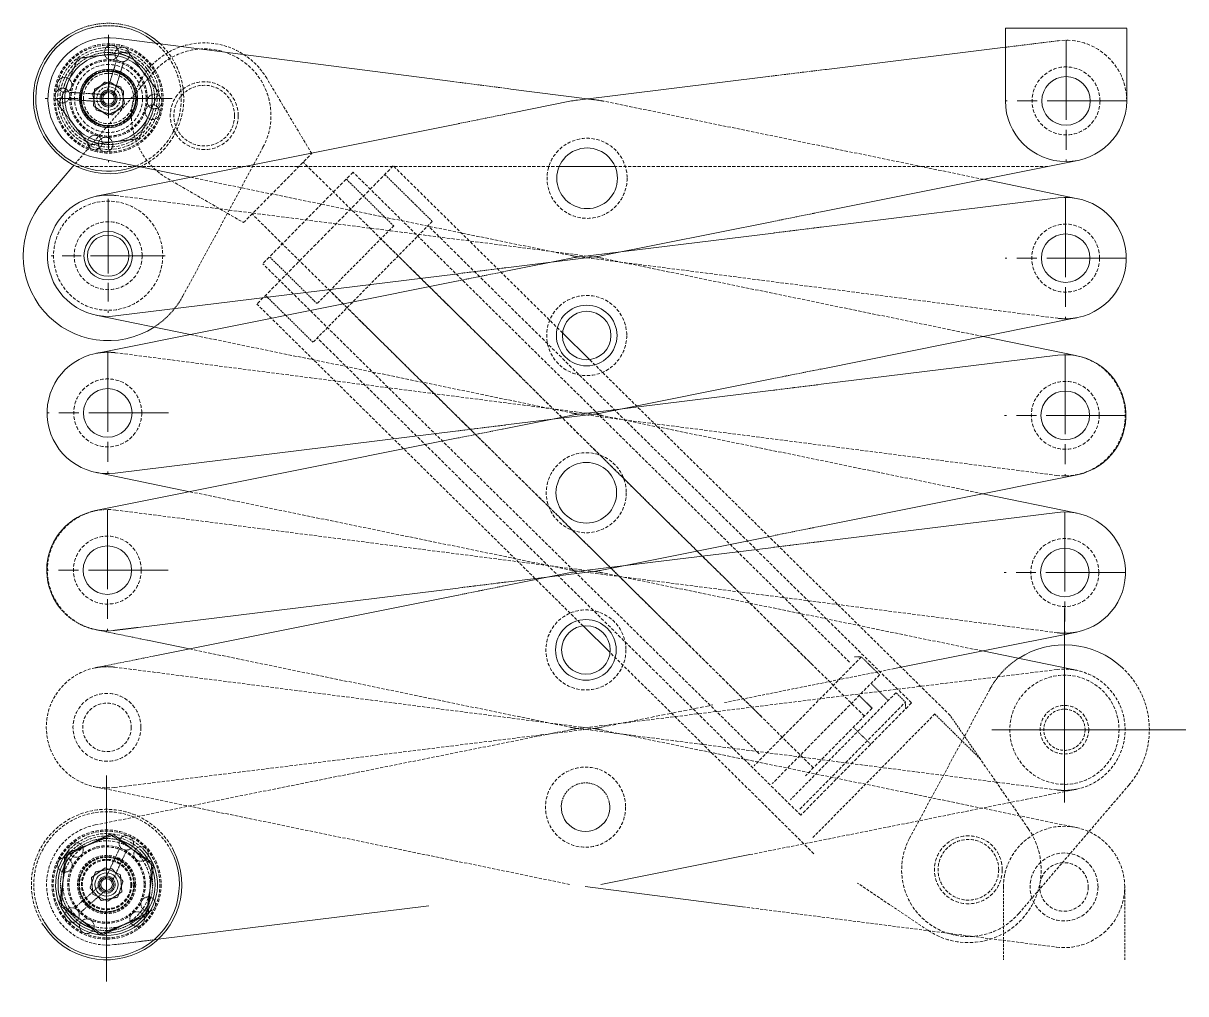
# Model space of a CAD drawing. Extents: x -2917 to 6643, y 8514 to 10799.
# Drawn here: x 4174.8 to 4654, y 9879 to 10278.9 of the extents above; entities that cross this region are included whole.
import ezdxf

# ---------------------------------------------------------------- set-up
doc = ezdxf.new("R2010")
doc.units = 0
doc.header["$LTSCALE"] = 15
doc.header["$MEASUREMENT"] = 0
doc.linetypes.add('CHAIN', pattern=[0.3543, 0.2362, -0.0295, 0.0591, -0.0295])
doc.linetypes.add('HIDDEN', pattern=[0.375, 0.25, -0.125])
doc.layers.add('가는실선중심선_A3', color=1, linetype='Continuous', lineweight=5, true_color=0xff0000)
doc.layers.add('가는파선_A3', color=7, linetype='HIDDEN', lineweight=13, true_color=0x008000)
doc.layers.add('굵은실선_A3', color=7, linetype='Continuous', lineweight=18)

msp = doc.modelspace()

# ---------------------------------------------------------------- linework, layer by layer
at = {"layer": '가는실선중심선_A3', "linetype": 'CHAIN', "ltscale": 9.700047}
for p, q in [((4209.955, 10274.101), (4209.955, 10221.725)), ((4236.143, 10247.913), (4183.767, 10247.913))]:
    msp.add_line(p, q, dxfattribs=at)
at = {"layer": '가는실선중심선_A3', "linetype": 'CHAIN', "ltscale": 9.259962}
for p, q in [((4604.673, 10271.913), (4604.673, 10221.913)), ((4629.673, 10246.913), (4579.673, 10246.913)), ((4604.509, 10207.128), (4604.509, 10157.128)), ((4629.509, 10182.128), (4579.509, 10182.128)), ((4209.627, 10143.344), (4209.627, 10093.344)), ((4604.345, 10142.344), (4604.345, 10092.344)), ((4234.627, 10118.344), (4184.627, 10118.344)), ((4629.345, 10117.344), (4579.345, 10117.344)), ((4209.463, 10078.559), (4209.463, 10028.559)), ((4604.18, 10077.559), (4604.18, 10027.559)), ((4234.463, 10053.559), (4184.463, 10053.559)), ((4629.18, 10052.559), (4579.18, 10052.559))]:
    msp.add_line(p, q, dxfattribs=at)
at = {"layer": '가는실선중심선_A3', "linetype": 'CHAIN', "ltscale": 8.704358}
for p, q in [((4209.791, 10206.628), (4209.791, 10159.628)), ((4233.291, 10183.128), (4186.291, 10183.128))]:
    msp.add_line(p, q, dxfattribs=at)
at = {"layer": '가는실선중심선_A3', "linetype": 'CHAIN', "ltscale": 23.990969}
for p, q in [((4604.016, 10037.774), (4604.016, 9957.774)), ((4654.016, 9987.774), (4574.016, 9987.774)), ((4209.135, 9968.99), (4209.135, 9878.99))]:
    msp.add_line(p, q, dxfattribs=at)
at = {"layer": '가는파선_A3', "ltscale": 0.058456}
for p, q in [((4629.673, 10276.913), (4621.173, 10276.913)), ((4629.673, 10246.913), (4629.673, 10276.913))]:
    msp.add_line(p, q, dxfattribs=at)
at = {"layer": '가는파선_A3', "ltscale": 0.152199}
msp.add_line((4601.615, 10271.725), (4579.673, 10269.02), dxfattribs=at)
at = {"layer": '가는파선_A3', "ltscale": 0.031786}
for p, q in [((4213.262, 10263.567), (4211.885, 10259.148)), ((4216.126, 10262.675), (4214.749, 10258.256)), ((4196.214, 9914.553), (4199.679, 9917.622)), ((4198.202, 9912.307), (4201.668, 9915.375))]:
    msp.add_line(p, q, dxfattribs=at)
at = {"layer": '가는파선_A3', "ltscale": 0.298361}
msp.add_line((4228.531, 10258.743), (4195.23, 10219.913), dxfattribs=at)
at = {"layer": '가는파선_A3', "ltscale": 0.064844}
for p, q in [((4211.885, 10259.148), (4209.081, 10250.148)), ((4214.749, 10258.256), (4211.945, 10249.255)), ((4199.679, 9917.622), (4206.738, 9923.871)), ((4201.668, 9915.375), (4208.726, 9921.625))]:
    msp.add_line(p, q, dxfattribs=at)
at = {"layer": '가는파선_A3', "ltscale": 0.316204}
for p, q in [((4293.706, 10225.229), (4275.149, 10256.243)), ((4234.351, 10214.891), (4265.613, 10196.755))]:
    msp.add_line(p, q, dxfattribs=at)
at = {"layer": '가는파선_A3', "ltscale": 0.166485}
msp.add_line((4505.852, 10259.922), (4481.852, 10256.964), dxfattribs=at)
at = {"layer": '가는파선_A3', "ltscale": 0.047628}
for p, q in [((4203.341, 10249.974), (4208.433, 10254.672)), ((4203.747, 10244.838), (4204.188, 10251.752)), ((4204.188, 10251.752), (4210.396, 10254.827)), ((4208.433, 10254.672), (4215.048, 10252.61)), ((4210.396, 10254.827), (4216.164, 10250.988)), ((4215.048, 10252.61), (4216.57, 10245.852)), ((4216.164, 10250.988), (4215.723, 10244.074)), ((4204.863, 10243.215), (4203.341, 10249.974)), ((4216.57, 10245.852), (4211.478, 10241.154)), ((4209.514, 10240.999), (4203.747, 10244.838)), ((4211.478, 10241.154), (4204.863, 10243.215)), ((4215.723, 10244.074), (4209.514, 10240.999)), ((4204.542, 9929.177), (4211.331, 9930.561)), ((4211.331, 9930.561), (4215.923, 9925.374)), ((4202.346, 9922.606), (4204.542, 9929.177)), ((4215.923, 9925.374), (4213.727, 9918.803)), ((4206.939, 9917.419), (4202.346, 9922.606)), ((4213.727, 9918.803), (4206.939, 9917.419))]:
    msp.add_line(p, q, dxfattribs=at)
at = {"layer": '가는파선_A3', "ltscale": 0.166591}
msp.add_line((4375.852, 10251.816), (4351.852, 10254.898), dxfattribs=at)
at = {"layer": '가는파선_A3', "ltscale": 0.096731}
for p, q in [((4193.963, 10247.43), (4207.99, 10246.535)), ((4194.154, 10250.424), (4208.181, 10249.529)), ((4214.582, 9939.034), (4208.578, 9926.325)), ((4217.294, 9937.753), (4211.291, 9925.043))]:
    msp.add_line(p, q, dxfattribs=at)
at = {"layer": '가는파선_A3', "ltscale": 0.028071}
msp.add_line((4411.371, 10247.256), (4407.315, 10247.777), dxfattribs=at)
at = {"layer": '가는파선_A3', "ltscale": 0.350336}
for p, q in [((4570.669, 10214.606), (4413.775, 10246.855)), ((4243.795, 10215.434), (4400.689, 10183.186)), ((4243.631, 10150.65), (4400.525, 10118.401)), ((4570.341, 10085.037), (4413.447, 10117.286)), ((4243.467, 10085.865), (4400.36, 10053.617)), ((4570.177, 10020.253), (4413.283, 10052.501))]:
    msp.add_line(p, q, dxfattribs=at)
at = {"layer": '가는파선_A3', "ltscale": 0.153206}
msp.add_line((4375.852, 10241.881), (4354.031, 10237.511), dxfattribs=at)
at = {"layer": '가는파선_A3', "ltscale": 0.304449}
for p, q in [((4240.603, 10166.527), (4273.615, 10227.797)), ((4573.204, 10004.376), (4540.193, 9943.106)), ((4585.277, 9912.16), (4630.584, 9964.99))]:
    msp.add_line(p, q, dxfattribs=at)
at = {"layer": '가는파선_A3', "ltscale": 0.349956}
for p, q in [((4265.613, 10196.755), (4293.706, 10225.229)), ((4540.957, 9998.849), (4341.637, 10195.499)), ((4521.548, 9993.414), (4322.228, 10190.065)), ((4500.478, 9972.059), (4301.158, 10168.709)), ((4495.306, 9952.578), (4295.986, 10149.229))]:
    msp.add_line(p, q, dxfattribs=at)
at = {"layer": '가는파선_A3', "ltscale": 0.348343}
msp.add_line((4395.729, 10219.913), (4196.651, 10219.913), dxfattribs=at)
at = {"layer": '가는파선_A3', "ltscale": 0.366473}
msp.add_line((4327.328, 10220.152), (4271.142, 10163.204), dxfattribs=at)
at = {"layer": '가는파선_A3', "ltscale": 0.364183}
msp.add_line((4310.728, 10217.565), (4273.505, 10179.837), dxfattribs=at)
at = {"layer": '가는파선_A3', "ltscale": 0.344124}
for p, q in [((4500.192, 10014.484), (4290.194, 10221.67)), ((4479.122, 9993.128), (4269.124, 10200.314))]:
    msp.add_line(p, q, dxfattribs=at)
at = {"layer": '가는파선_A3', "ltscale": 0.335375}
for p, q in [((4515.387, 10015.647), (4310.728, 10217.565)), ((4478.164, 9977.919), (4273.505, 10179.837))]:
    msp.add_line(p, q, dxfattribs=at)
at = {"layer": '가는파선_A3', "ltscale": 0.343121}
msp.add_line((4397.124, 10151.291), (4327.328, 10220.152), dxfattribs=at)
at = {"layer": '가는파선_A3', "ltscale": 0.346904}
msp.add_line((4597.165, 10219.913), (4418.735, 10219.913), dxfattribs=at)
at = {"layer": '가는파선_A3', "ltscale": 0.189345}
for p, q in [((4327.495, 10195.404), (4307.919, 10214.718)), ((4343.393, 10197.279), (4323.817, 10216.593)), ((4295.891, 10163.37), (4276.314, 10182.684)), ((4294.23, 10147.449), (4274.654, 10166.763))]:
    msp.add_line(p, q, dxfattribs=at)
at = {"layer": '가는파선_A3', "ltscale": 0.34971}
for p, q in [((4411.207, 10182.471), (4212.975, 10207.925)), ((4403.093, 10182.785), (4601.325, 10157.332)), ((4411.043, 10117.687), (4212.811, 10143.14)), ((4402.765, 10053.216), (4600.997, 10027.763)), ((4410.715, 9988.118), (4212.483, 10013.571)), ((4600.958, 10012.587), (4402.6, 9988.138)), ((4212.357, 9963.962), (4410.715, 9988.411)), ((4402.601, 9988.431), (4600.832, 9962.978)), ((4608.886, 9947.478), (4413.119, 9987.717)), ((4204.265, 9964.286), (4400.032, 9924.048))]:
    msp.add_line(p, q, dxfattribs=at)
at = {"layer": '가는파선_A3', "ltscale": 0.137896}
for p, q in [((4484.031, 10197.256), (4503.673, 10201.189)), ((4373.673, 10176.693), (4354.031, 10172.76)), ((4484.031, 10132.504), (4503.673, 10136.437)), ((4373.673, 10111.942), (4354.031, 10108.008)), ((4484.031, 10067.752), (4503.673, 10071.686)), ((4373.673, 10047.19), (4354.031, 10043.256))]:
    msp.add_line(p, q, dxfattribs=at)
at = {"layer": '가는파선_A3', "ltscale": 0.320664}
msp.add_line((4343.393, 10197.279), (4294.23, 10147.449), dxfattribs=at)
at = {"layer": '가는파선_A3', "ltscale": 0.309212}
msp.add_line((4327.495, 10195.404), (4295.891, 10163.37), dxfattribs=at)
at = {"layer": '가는파선_A3', "ltscale": 0.136233}
for p, q in [((4503.673, 10194.889), (4484.031, 10192.468)), ((4354.031, 10175.717), (4373.673, 10178.138)), ((4503.673, 10130.125), (4484.031, 10127.704)), ((4354.031, 10110.953), (4373.673, 10113.374)), ((4503.673, 10065.36), (4484.031, 10062.939)), ((4354.031, 10046.189), (4373.673, 10048.61))]:
    msp.add_line(p, q, dxfattribs=at)
at = {"layer": '가는파선_A3', "ltscale": 0.350288}
for p, q in [((4570.484, 10149.818), (4413.613, 10182.07)), ((4243.324, 10021.085), (4400.195, 9988.833))]:
    msp.add_line(p, q, dxfattribs=at)
at = {"layer": '가는파선_A3', "ltscale": 0.330381}
msp.add_line((4405.55, 10030.596), (4271.142, 10163.204), dxfattribs=at)
at = {"layer": '가는파선_A3', "ltscale": 0.002966}
msp.add_line((4609.103, 10141.877), (4608.667, 10141.967), dxfattribs=at)
at = {"layer": '가는파선_A3', "ltscale": 0.332161}
msp.add_line((4556.902, 9993.653), (4408.257, 10140.307), dxfattribs=at)
at = {"layer": '가는파선_A3', "ltscale": 0.34922}
for p, q in [((4402.931, 10118), (4600.886, 10092.593)), ((4410.877, 10052.902), (4212.921, 10078.31)), ((4400.192, 9987.749), (4204.5, 9948.548))]:
    msp.add_line(p, q, dxfattribs=at)
at = {"layer": '가는파선_A3', "ltscale": 0.149423}
msp.add_line((4204.704, 10029.025), (4225.964, 10024.654), dxfattribs=at)
at = {"layer": '가는파선_A3', "ltscale": 0.067261}
msp.add_line((4212.521, 10028.747), (4222.226, 10029.943), dxfattribs=at)
at = {"layer": '가는파선_A3', "ltscale": 0.168085}
msp.add_line((4228.328, 10018.082), (4204.39, 10013.288), dxfattribs=at)
at = {"layer": '가는파선_A3', "ltscale": 0.344261}
msp.add_line((4500.716, 9936.704), (4416.684, 10019.611), dxfattribs=at)
at = {"layer": '가는파선_A3', "ltscale": 0.346317}
for p, q in [((4520.323, 10017.802), (4476.076, 9972.955)), ((4527.797, 10010.427), (4483.551, 9965.58))]:
    msp.add_line(p, q, dxfattribs=at)
at = {"layer": '가는파선_A3', "ltscale": 0.019385}
for p, q in [((4517.494, 10017.783), (4520.323, 10017.802)), ((4538.499, 9996.357), (4538.48, 9999.185))]:
    msp.add_line(p, q, dxfattribs=at)
at = {"layer": '가는파선_A3', "ltscale": 0.072233}
msp.add_line((4527.797, 10010.427), (4520.323, 10017.802), dxfattribs=at)
at = {"layer": '가는파선_A3', "ltscale": 0.312556}
msp.add_line((4463.852, 9998.959), (4533.911, 10012.99), dxfattribs=at)
at = {"layer": '가는파선_A3', "ltscale": 0.024789}
msp.add_line((4609.05, 10012.263), (4605.511, 10012.99), dxfattribs=at)
at = {"layer": '가는파선_A3', "ltscale": 0.068789}
for p, q in [((4531.404, 9999.845), (4524.286, 10006.868)), ((4524.135, 9981.799), (4517.017, 9988.822))]:
    msp.add_line(p, q, dxfattribs=at)
at = {"layer": '가는파선_A3', "ltscale": 0.34082}
for p, q in [((4534.565, 10003.048), (4491.02, 9958.913)), ((4494.936, 9955.05), (4538.48, 9999.185))]:
    msp.add_line(p, q, dxfattribs=at)
at = {"layer": '가는파선_A3', "ltscale": 0.051567}
msp.add_line((4524.708, 9996.618), (4519.369, 10001.885), dxfattribs=at)
at = {"layer": '가는파선_A3', "ltscale": 0.037789}
msp.add_line((4538.48, 9999.185), (4534.565, 10003.048), dxfattribs=at)
at = {"layer": '가는파선_A3', "ltscale": 0.409463}
msp.add_line((4413.122, 9988.8), (4459.012, 9997.99), dxfattribs=at)
at = {"layer": '가는파선_A3', "ltscale": 0.357311}
for p, q in [((4540.957, 9998.849), (4495.306, 9952.578)), ((4524.708, 9996.618), (4497.318, 9968.855))]:
    msp.add_line(p, q, dxfattribs=at)
at = {"layer": '가는파선_A3', "ltscale": 0.312995}
msp.add_line((4550.512, 9994.295), (4499.988, 9943.085), dxfattribs=at)
at = {"layer": '가는파선_A3', "ltscale": 0.181017}
msp.add_line((4569.227, 9975.83), (4550.512, 9994.295), dxfattribs=at)
at = {"layer": '가는파선_A3', "ltscale": 0.201318}
msp.add_line((4569.227, 9975.83), (4556.902, 9993.653), dxfattribs=at)
at = {"layer": '가는파선_A3', "ltscale": 0.305329}
for p, q in [((4589.077, 9947.125), (4569.227, 9975.83)), ((4547.673, 9905.159), (4518.704, 9924.62))]:
    msp.add_line(p, q, dxfattribs=at)
at = {"layer": '가는파선_A3', "ltscale": 0.343071}
msp.add_line((4474.352, 9936.31), (4608.926, 9963.261), dxfattribs=at)
at = {"layer": '가는파선_A3', "ltscale": 0.262467}
for p, q in [((4578.852, 9922.99), (4578.852, 9892.99)), ((4628.852, 9892.99), (4628.852, 9922.99))]:
    msp.add_line(p, q, dxfattribs=at)
at = {"layer": '가는파선_A3', "ltscale": 0.326019}
msp.add_line((4471.306, 9914.804), (4600.668, 9898.194), dxfattribs=at)
at = {"layer": '가는파선_A3', "ltscale": 0.124349}
msp.add_line((4212.468, 9899.222), (4230.397, 9901.431), dxfattribs=at)
at = {"layer": '가는파선_A3', "ltscale": 0.353385}
for centre in [(4209.955, 10247.913), (4209.791, 10183.128), (4604.016, 9987.774), (4209.135, 9923.99)]:
    msp.add_circle(centre, 22.5, dxfattribs=at)
at = {"layer": '가는파선_A3', "ltscale": 0.345532}
for centre in [(4209.955, 10247.913), (4209.135, 9923.99)]:
    msp.add_circle(centre, 22, dxfattribs=at)
at = {"layer": '가는파선_A3', "ltscale": 0.129753}
for centre in [(4211.165, 10266.874), (4215.608, 10266.052), (4191.816, 10253.565), (4190.994, 10249.122), (4228.917, 10246.703), (4228.095, 10242.26), (4204.303, 10229.773), (4208.746, 10228.951), (4217.249, 9941.17), (4196.54, 9938.215), (4223.36, 9936.585), (4191.955, 9932.104), (4226.315, 9915.875), (4194.909, 9911.395), (4221.73, 9909.765), (4201.02, 9906.81)]:
    msp.add_circle(centre, 3, dxfattribs=at)
at = {"layer": '가는파선_A3', "ltscale": 0.329826}
for centre, radius in [((4209.955, 10247.913), 21), ((4209.135, 9923.99), 18), ((4209.135, 9923.99), 18), ((4209.135, 9923.99), 12)]:
    msp.add_circle(centre, radius, dxfattribs=at)
at = {"layer": '가는파선_A3', "ltscale": 0.366473}
for centre, radius in [((4209.955, 10247.913), 20), ((4209.299, 9988.774), 10), ((4604.016, 9987.774), 10), ((4209.135, 9923.99), 10), ((4603.852, 9922.99), 10)]:
    msp.add_circle(centre, radius, dxfattribs=at)
at = {"layer": '가는파선_A3', "ltscale": 0.351814}
for centre in [(4209.955, 10247.913), (4209.135, 9923.99)]:
    msp.add_circle(centre, 16, dxfattribs=at)
at = {"layer": '가는파선_A3', "ltscale": 0.34082}
for centre in [(4209.955, 10247.913), (4209.135, 9923.99)]:
    msp.add_circle(centre, 15.5, dxfattribs=at)
at = {"layer": '가는파선_A3', "ltscale": 0.384797}
for centre in [(4209.955, 10247.913), (4604.673, 10246.913), (4249.405, 10240.841), (4209.791, 10183.128), (4604.509, 10182.128), (4209.627, 10118.344), (4604.345, 10117.344), (4209.463, 10053.559), (4604.18, 10052.559), (4209.299, 9988.774), (4564.402, 9930.062), (4603.852, 9922.99)]:
    msp.add_circle(centre, 14, dxfattribs=at)
at = {"layer": '가는파선_A3', "ltscale": 0.32982}
for centre in [(4209.955, 10247.913), (4209.135, 9923.99)]:
    msp.add_circle(centre, 12, dxfattribs=at)
at = {"layer": '가는파선_A3', "ltscale": 0.316083}
for centre in [(4209.955, 10247.913), (4209.135, 9923.99)]:
    msp.add_circle(centre, 11.5, dxfattribs=at)
at = {"layer": '가는파선_A3', "ltscale": 0.380253}
for centre in [(4209.955, 10247.913), (4209.135, 9923.99)]:
    msp.add_circle(centre, 10.376, dxfattribs=at)
at = {"layer": '가는파선_A3', "ltscale": 0.263861}
msp.add_circle((4209.955, 10247.913), 4.8, dxfattribs=at)
at = {"layer": '가는파선_A3', "ltscale": 0.343569}
for centre in [(4249.405, 10240.841), (4564.402, 9930.062)]:
    msp.add_circle(centre, 12.5, dxfattribs=at)
at = {"layer": '가는파선_A3', "ltscale": 0.362809}
for centre in [(4407.232, 10215.02), (4407.068, 10150.236), (4406.904, 10085.451), (4406.74, 10020.667), (4406.576, 9955.882)]:
    msp.add_circle(centre, 16.5, dxfattribs=at)
at = {"layer": '가는파선_A3', "ltscale": 0.311502}
msp.add_circle((4604.016, 9987.774), 8.5, dxfattribs=at)
at = {"layer": '가는파선_A3', "ltscale": 0.307511}
msp.add_circle((4209.135, 9923.99), 11.188, dxfattribs=at)
at = {"layer": '가는파선_A3', "ltscale": 0.152244}
msp.add_circle((4209.135, 9923.99), 3.52, dxfattribs=at)
at = {"layer": '가는파선_A3', "ltscale": 0.15416}
msp.add_arc((4209.955, 10247.913), 31, 69.30646, 110.69354, dxfattribs=at)
at = {"layer": '가는파선_A3', "ltscale": 0.106921}
msp.add_arc((4209.955, 10247.913), 30, 75.16489, 104.83511, dxfattribs=at)
at = {"layer": '가는파선_A3', "ltscale": 0.319117}
msp.add_arc((4249.405, 10240.841), 30, 30.89274, 239.87973, dxfattribs=at)
at = {"layer": '가는파선_A3', "ltscale": 0.357872}
msp.add_arc((4209.955, 10247.913), 30, 291.94227, 49.12584, dxfattribs=at)
at = {"layer": '가는파선_A3', "ltscale": 0.352811}
msp.add_arc((4209.955, 10247.913), 31, 294.63428, 46.43383, dxfattribs=at)
at = {"layer": '가는파선_A3', "ltscale": 0.370392}
msp.add_arc((4604.673, 10246.913), 25, 0, 97.02654, dxfattribs=at)
at = {"layer": '가는파선_A3', "ltscale": 0.164221}
for centre, start, end in [((4209.955, 10247.913), 81.74622, 153.63884), ((4209.955, 10247.913), 351.74622, 63.63884), ((4209.955, 10247.913), 171.74622, 243.63884), ((4209.955, 10247.913), 261.74622, 333.63884), ((4209.135, 9923.99), 73.77118, 145.6638), ((4209.135, 9923.99), 343.77118, 55.6638), ((4209.135, 9923.99), 163.77118, 235.6638), ((4209.135, 9923.99), 253.77118, 325.6638)]:
    msp.add_arc(centre, 19.01, start, end, dxfattribs=at)
at = {"layer": '가는파선_A3', "ltscale": 0.164027}
for centre, start, end in [((4209.955, 10247.913), 81.751, 153.63407), ((4209.955, 10247.913), 351.751, 63.63407), ((4209.955, 10247.913), 171.751, 243.63407), ((4209.955, 10247.913), 261.751, 333.63407), ((4209.135, 9923.99), 73.77595, 145.65902), ((4209.135, 9923.99), 343.77595, 55.65902), ((4209.135, 9923.99), 163.77595, 235.65902), ((4209.135, 9923.99), 253.77595, 325.65902)]:
    msp.add_arc(centre, 18.99, start, end, dxfattribs=at)
at = {"layer": '가는파선_A3', "ltscale": 0.031082}
for start, end in [(63.63407, 77.29113), (153.63407, 167.29113), (333.63407, 347.29113), (243.63407, 257.29113)]:
    msp.add_arc((4209.955, 10247.913), 18.99, start, end, dxfattribs=at)
at = {"layer": '가는파선_A3', "ltscale": 0.031115}
for start, end in [(63.63884, 77.2959), (153.63884, 167.2959), (333.63884, 347.2959), (243.63884, 257.2959)]:
    msp.add_arc((4209.955, 10247.913), 19.01, start, end, dxfattribs=at)
at = {"layer": '가는파선_A3', "ltscale": 0.352098}
for centre, start, end in [((4249.405, 10240.841), 331.68469, 139.38341), ((4564.402, 9930.062), 151.68469, 319.38341)]:
    msp.add_arc(centre, 27.5, start, end, dxfattribs=at)
at = {"layer": '가는파선_A3', "ltscale": 0.300173}
for centre, start, end in [((4209.955, 10247.913), 80.25337, 65.13169), ((4209.135, 9923.99), 72.27833, 57.15665)]:
    msp.add_arc(centre, 11.4, start, end, dxfattribs=at)
at = {"layer": '가는파선_A3', "ltscale": 0.020627}
for centre, start, end in [((4209.955, 10247.913), 65.13169, 80.25337), ((4209.135, 9923.99), 57.15665, 72.27833)]:
    msp.add_arc(centre, 11.4, start, end, dxfattribs=at)
at = {"layer": '가는파선_A3', "ltscale": 0.016696}
for centre, start, end in [((4407.232, 10215.02), 78.38496, 82.68315), ((4407.232, 10215.02), 258.38496, 262.68315), ((4406.904, 10085.451), 78.38496, 82.68315), ((4406.904, 10085.451), 258.38496, 262.68315), ((4406.74, 10020.667), 277.02654, 281.32473), ((4406.576, 9955.882), 78.38496, 82.68315)]:
    msp.add_arc(centre, 32.5, start, end, dxfattribs=at)
at = {"layer": '가는파선_A3', "ltscale": 0.055934}
for centre, start, end in [((4209.791, 10183.128), 82.68315, 101.32473), ((4604.509, 10182.128), 262.68315, 281.32473), ((4209.627, 10118.344), 82.68315, 101.32473), ((4604.18, 10052.559), 262.68315, 281.32473), ((4209.299, 9988.774), 82.68315, 101.32473), ((4604.016, 9987.774), 262.68315, 281.32473)]:
    msp.add_arc(centre, 25, start, end, dxfattribs=at)
at = {"layer": '가는파선_A3', "ltscale": 0.016707}
for centre, start, end in [((4407.068, 10150.236), 78.38195, 82.68315), ((4407.068, 10150.236), 258.38496, 262.68616), ((4406.74, 10020.667), 78.38496, 82.68616), ((4406.576, 9955.882), 97.02654, 101.32774), ((4406.74, 10020.667), 258.38195, 262.68315)]:
    msp.add_arc(centre, 32.5, start, end, dxfattribs=at)
at = {"layer": '가는파선_A3', "ltscale": 0.121451}
for centre, start, end in [((4209.791, 10183.128), 302.80027, 331.68469), ((4604.016, 9987.774), 122.80027, 151.68469)]:
    msp.add_arc(centre, 35, start, end, dxfattribs=at)
at = {"layer": '가는파선_A3', "ltscale": 0.335353}
for centre, start, end in [((4604.069, 10117.39), 262.68616, 78.38195), ((4209.739, 10053.513), 82.68616, 258.38195), ((4209.411, 9924.035), 101.32774, 277.02353)]:
    msp.add_arc(centre, 25, start, end, dxfattribs=at)
at = {"layer": '가는파선_A3', "ltscale": 0.175767}
msp.add_arc((4209.463, 10053.559), 25, 218.51823, 277.02654, dxfattribs=at)
at = {"layer": '가는파선_A3', "ltscale": 0.335365}
for centre, start, end in [((4209.299, 9988.774), 101.32473, 277.02654), ((4604.016, 9987.774), 281.32473, 97.02654)]:
    msp.add_arc(centre, 25, start, end, dxfattribs=at)
at = {"layer": '가는파선_A3', "ltscale": 0.311874}
msp.add_arc((4604.016, 9987.774), 35, 319.38341, 46.91631, dxfattribs=at)
at = {"layer": '가는파선_A3', "ltscale": 0.187062}
msp.add_arc((4406.576, 9955.882), 10, 12.16764, 167.83236, dxfattribs=at)
at = {"layer": '가는파선_A3', "ltscale": 0.353847}
msp.add_arc((4209.135, 9923.99), 31, 26.84721, 213.72703, dxfattribs=at)
at = {"layer": '가는파선_A3', "ltscale": 0.335196}
msp.add_arc((4209.135, 9923.99), 30, 27.81814, 210.749, dxfattribs=at)
at = {"layer": '가는파선_A3', "ltscale": 0.309054}
msp.add_arc((4209.135, 9923.99), 21, 41.81031, 138.18969, dxfattribs=at)
at = {"layer": '가는파선_A3', "ltscale": 0.278355}
msp.add_arc((4209.135, 9923.99), 20, 44.427, 135.573, dxfattribs=at)
at = {"layer": '가는파선_A3', "ltscale": 0.363168}
msp.add_arc((4564.402, 9930.062), 30, 236.10769, 34.66478, dxfattribs=at)
at = {"layer": '가는파선_A3', "ltscale": 0.343569}
msp.add_arc((4603.852, 9922.99), 25, 0, 180, dxfattribs=at)
at = {"layer": '가는파선_A3', "ltscale": 0.041265}
for start, end in [(55.65902, 73.77595), (145.65902, 163.77595), (325.65902, 343.77595), (235.65902, 253.77595)]:
    msp.add_arc((4209.135, 9923.99), 18.99, start, end, dxfattribs=at)
at = {"layer": '가는파선_A3', "ltscale": 0.041287}
for start, end in [(55.6638, 73.77118), (145.6638, 163.77118), (325.6638, 343.77118), (235.6638, 253.77118)]:
    msp.add_arc((4209.135, 9923.99), 19.01, start, end, dxfattribs=at)
at = {"layer": '가는파선_A3', "ltscale": 0.3715}
msp.add_arc((4603.852, 9922.99), 25, 262.68315, 0, dxfattribs=at)
at = {"layer": '가는파선_A3', "ltscale": 0.016455}
for points, knots in [([(4213.444, 10259.109), (4213.388, 10259.127), (4213.331, 10259.142), (4213.193, 10259.175), (4213.112, 10259.19), (4212.868, 10259.224), (4212.71, 10259.231), (4212.419, 10259.225), (4212.287, 10259.212), (4212.066, 10259.183), (4211.981, 10259.167), (4211.901, 10259.151), (4211.885, 10259.148), (4211.885, 10259.148)], [0, 0, 0, 0, 0.01769458, 0.01769458, 0.04283287, 0.04283287, 0.09480479, 0.09480479, 0.14857016, 0.14857016, 0.20501592, 0.20501592, 0.24089098, 0.24089098, 0.24089098, 0.24089098]), ([(4214.749, 10258.256), (4214.749, 10258.256), (4214.749, 10258.256), (4214.741, 10258.265), (4214.709, 10258.298), (4214.592, 10258.413), (4214.499, 10258.501), (4214.265, 10258.69), (4214.126, 10258.79), (4213.877, 10258.932), (4213.784, 10258.978), (4213.628, 10259.045), (4213.568, 10259.068), (4213.486, 10259.096), (4213.465, 10259.103), (4213.444, 10259.109)], [0.72257544, 0.72257544, 0.72257544, 0.72257544, 0.73027321, 0.73027321, 0.78327828, 0.78327828, 0.8451154, 0.8451154, 0.90495079, 0.90495079, 0.93739554, 0.93739554, 0.95677641, 0.95677641, 0.96334644, 0.96334644, 0.96334644, 0.96334644]), ([(4199.679, 9917.622), (4199.679, 9917.622), (4199.679, 9917.621), (4199.682, 9917.609), (4199.692, 9917.565), (4199.732, 9917.405), (4199.767, 9917.282), (4199.869, 9917), (4199.936, 9916.841), (4200.075, 9916.592), (4200.131, 9916.504), (4200.23, 9916.366), (4200.27, 9916.315), (4200.325, 9916.249), (4200.34, 9916.232), (4200.354, 9916.216)], [0.72257544, 0.72257544, 0.72257544, 0.72257544, 0.73027321, 0.73027321, 0.78327828, 0.78327828, 0.8451154, 0.8451154, 0.90495079, 0.90495079, 0.93739554, 0.93739554, 0.95677641, 0.95677641, 0.96334644, 0.96334644, 0.96334644, 0.96334644]), ([(4200.354, 9916.216), (4200.393, 9916.172), (4200.434, 9916.129), (4200.535, 9916.03), (4200.596, 9915.975), (4200.788, 9915.819), (4200.919, 9915.731), (4201.172, 9915.586), (4201.291, 9915.528), (4201.495, 9915.439), (4201.576, 9915.409), (4201.653, 9915.381), (4201.668, 9915.375), (4201.668, 9915.375)], [0, 0, 0, 0, 0.01769458, 0.01769458, 0.04283287, 0.04283287, 0.09480479, 0.09480479, 0.14857016, 0.14857016, 0.20501592, 0.20501592, 0.24089098, 0.24089098, 0.24089098, 0.24089098])]:
    msp.add_open_spline(points, degree=3, knots=knots, dxfattribs=at)
at = {"layer": '가는파선_A3', "ltscale": 0.03301}
for points in [[(4198.773, 10250.129), (4198.773, 10250.129), (4198.771, 10250.126), (4198.755, 10250.101), (4198.724, 10250.052), (4198.628, 10249.888), (4198.561, 10249.766), (4198.431, 10249.472), (4198.368, 10249.302), (4198.302, 10249.032), (4198.285, 10248.946), (4198.264, 10248.799), (4198.257, 10248.739), (4198.249, 10248.621), (4198.247, 10248.563), (4198.246, 10248.427), (4198.25, 10248.35), (4198.269, 10248.122), (4198.294, 10247.978), (4198.361, 10247.702), (4198.403, 10247.573), (4198.485, 10247.351), (4198.524, 10247.261), (4198.571, 10247.159), (4198.582, 10247.135), (4198.582, 10247.135)], [(4215.317, 9933.568), (4215.317, 9933.568), (4215.315, 9933.571), (4215.298, 9933.594), (4215.264, 9933.642), (4215.147, 9933.791), (4215.058, 9933.899), (4214.833, 9934.128), (4214.698, 9934.249), (4214.471, 9934.41), (4214.398, 9934.458), (4214.268, 9934.531), (4214.215, 9934.559), (4214.109, 9934.611), (4214.056, 9934.634), (4213.929, 9934.685), (4213.856, 9934.71), (4213.637, 9934.776), (4213.494, 9934.805), (4213.213, 9934.846), (4213.078, 9934.854), (4212.841, 9934.86), (4212.743, 9934.856), (4212.631, 9934.851), (4212.605, 9934.849), (4212.605, 9934.849)]]:
    msp.add_open_spline(points, degree=3, knots=[0.24089098, 0.24089098, 0.24089098, 0.24089098, 0.25749883, 0.25749883, 0.31143832, 0.31143832, 0.37402727, 0.37402727, 0.43474361, 0.43474361, 0.46166615, 0.46166615, 0.47974886, 0.47974886, 0.49714195, 0.49714195, 0.52076302, 0.52076302, 0.56809384, 0.56809384, 0.6205049, 0.6205049, 0.67723035, 0.67723035, 0.72257544, 0.72257544, 0.72257544, 0.72257544], dxfattribs=at)
at = {"layer": '가는파선_A3', "ltscale": 0.072589}
for points in [[(4201.2, 9940.147), (4205.529, 9942.273), (4210.528, 9944.728)], [(4202.497, 9940.721), (4206.98, 9942.5), (4212.156, 9944.554)], [(4210.528, 9944.728), (4215.153, 9941.626), (4219.159, 9938.94)], [(4212.156, 9944.554), (4216.523, 9941.098), (4220.305, 9938.104)], [(4191.872, 9935.565), (4196.871, 9938.02), (4201.2, 9940.147)], [(4192.837, 9936.889), (4198.013, 9938.943), (4202.497, 9940.721)], [(4191.175, 9925.196), (4191.498, 9930.009), (4191.872, 9935.565)], [(4191.326, 9926.607), (4192.027, 9931.379), (4192.837, 9936.889)], [(4219.159, 9938.94), (4223.165, 9936.254), (4227.791, 9933.152)], [(4220.305, 9938.104), (4224.087, 9935.111), (4228.454, 9931.655)], [(4228.454, 9931.655), (4227.645, 9926.145), (4226.943, 9921.373)], [(4227.791, 9933.152), (4227.417, 9927.596), (4227.094, 9922.783)], [(4189.815, 9916.325), (4190.625, 9921.835), (4191.326, 9926.607)], [(4190.479, 9914.828), (4190.852, 9920.384), (4191.175, 9925.196)], [(4226.943, 9921.373), (4226.242, 9916.601), (4225.433, 9911.091)], [(4227.094, 9922.783), (4226.771, 9917.971), (4226.398, 9912.414)], [(4197.964, 9909.876), (4194.182, 9912.869), (4189.815, 9916.325)], [(4199.11, 9909.04), (4195.104, 9911.726), (4190.479, 9914.828)], [(4225.433, 9911.091), (4220.256, 9909.037), (4215.773, 9907.259)], [(4226.398, 9912.414), (4221.399, 9909.959), (4217.07, 9907.833)], [(4206.113, 9903.426), (4201.746, 9906.882), (4197.964, 9909.876)], [(4207.742, 9903.252), (4203.116, 9906.354), (4199.11, 9909.04)], [(4215.773, 9907.259), (4211.29, 9905.48), (4206.113, 9903.426)], [(4217.07, 9907.833), (4212.74, 9905.707), (4207.742, 9903.252)]]:
    msp.add_rational_spline(points, [1, 1.0379548493, 1], degree=2, dxfattribs=at)
at = {"layer": '굵은실선_A3'}
for p, q in [((4579.673, 10276.913), (4579.673, 10246.913)), ((4579.673, 10276.913), (4621.173, 10276.913)), ((4351.852, 10254.898), (4213.139, 10272.709)), ((4579.673, 10269.02), (4505.852, 10259.922)), ((4481.852, 10256.964), (4403.256, 10247.276)), ((4407.315, 10247.777), (4375.852, 10251.816)), ((4400.85, 10246.888), (4375.852, 10241.881)), ((4354.031, 10237.511), (4204.882, 10207.641)), ((4204.922, 10223.425), (4243.795, 10215.434)), ((4503.673, 10201.189), (4609.582, 10222.399)), ((4195.23, 10219.913), (4183.223, 10205.913)), ((4418.735, 10219.913), (4395.729, 10219.913)), ((4609.542, 10206.616), (4570.669, 10214.606)), ((4601.45, 10206.94), (4503.673, 10194.889)), ((4413.614, 10183.153), (4484.031, 10197.256)), ((4484.031, 10192.468), (4403.092, 10182.492)), ((4373.673, 10178.138), (4411.208, 10182.764)), ((4400.686, 10182.103), (4373.673, 10176.693)), ((4212.849, 10158.316), (4354.031, 10175.717)), ((4354.031, 10172.76), (4204.718, 10142.857)), ((4204.758, 10158.64), (4243.631, 10150.65)), ((4503.673, 10136.437), (4609.418, 10157.615)), ((4408.257, 10140.307), (4397.124, 10151.291)), ((4608.667, 10141.967), (4570.484, 10149.818)), ((4601.286, 10142.156), (4503.673, 10130.125)), ((4413.45, 10118.369), (4484.031, 10132.504)), ((4484.031, 10127.704), (4402.928, 10117.707)), ((4373.673, 10113.374), (4411.044, 10117.98)), ((4400.522, 10117.319), (4373.673, 10111.942)), ((4354.031, 10108.008), (4204.554, 10078.072)), ((4212.685, 10093.531), (4354.031, 10110.953)), ((4204.594, 10093.856), (4243.467, 10085.865)), ((4503.673, 10071.686), (4609.254, 10092.83)), ((4609.214, 10077.047), (4570.341, 10085.037)), ((4601.122, 10077.371), (4503.673, 10065.36)), ((4413.286, 10053.584), (4484.031, 10067.752)), ((4484.031, 10062.939), (4402.764, 10052.923)), ((4373.673, 10048.61), (4410.879, 10053.195)), ((4400.358, 10052.534), (4373.673, 10047.19)), ((4222.226, 10029.943), (4354.031, 10046.189)), ((4354.031, 10043.256), (4228.328, 10018.082)), ((4416.684, 10019.611), (4405.55, 10030.596)), ((4533.911, 10012.99), (4609.09, 10028.046)), ((4225.964, 10024.654), (4243.324, 10021.085)), ((4605.511, 10012.99), (4570.177, 10020.253)), ((4412.958, 9924.015), (4474.352, 9936.31)), ((4202.87, 9926.949), (4208.565, 9930.895)), ((4208.565, 9930.895), (4214.829, 9927.936)), ((4203.44, 9920.044), (4202.87, 9926.949)), ((4214.829, 9927.936), (4215.399, 9921.031)), ((4209.704, 9917.085), (4203.44, 9920.044)), ((4215.399, 9921.031), (4209.704, 9917.085)), ((4406.492, 9923.126), (4471.306, 9914.804)), ((4230.397, 9901.431), (4342.02, 9915.183))]:
    msp.add_line(p, q, dxfattribs=at)
for centre, radius in [((4209.955, 10247.913), 12), ((4209.955, 10247.913), 11.188), ((4604.673, 10246.913), 10), ((4209.955, 10247.913), 3.52), ((4209.955, 10247.913), 3), ((4209.955, 10247.913), 2.4), ((4407.232, 10215.02), 12.5), ((4209.791, 10183.128), 10), ((4209.791, 10183.128), 8.5), ((4604.509, 10182.128), 10), ((4407.068, 10150.236), 12.5), ((4407.068, 10150.236), 10), ((4209.627, 10118.344), 10), ((4604.345, 10117.344), 10), ((4406.904, 10085.451), 12.5), ((4209.463, 10053.559), 10), ((4604.18, 10052.559), 10), ((4406.74, 10020.667), 12.5), ((4406.74, 10020.667), 10), ((4209.135, 9923.99), 4.8), ((4209.135, 9923.99), 3), ((4209.135, 9923.99), 2.4)]:
    msp.add_circle(centre, radius, dxfattribs=at)
for centre, radius, start, end in [((4209.955, 10247.913), 31, 110.69354, 294.63428), ((4209.955, 10247.913), 30, 104.83511, 291.94227), ((4209.955, 10247.913), 30, 49.12584, 75.16489), ((4209.955, 10247.913), 31, 46.43383, 69.30646), ((4209.955, 10247.913), 25, 82.68315, 258.38496), ((4209.955, 10247.913), 18, 97.31762, 157.31762), ((4209.955, 10247.913), 18, 37.31762, 97.31762), ((4209.955, 10247.913), 18, 337.31762, 37.31762), ((4209.955, 10247.913), 18, 157.31762, 217.31762), ((4407.232, 10215.02), 32.5, 97.02654, 101.32473), ((4604.673, 10246.913), 25, 180, 0), ((4209.955, 10247.913), 18, 217.31762, 277.31762), ((4209.955, 10247.913), 18, 277.31762, 337.31762), ((4209.791, 10183.128), 25, 101.32473, 277.02654), ((4209.791, 10183.128), 35, 139.38341, 302.80027), ((4604.509, 10182.128), 25, 281.32473, 97.02654), ((4407.068, 10150.236), 32.5, 97.02654, 101.32473), ((4407.232, 10215.02), 32.5, 277.02654, 281.32473), ((4209.627, 10118.344), 25, 101.32473, 277.02654), ((4604.345, 10117.344), 25, 281.32473, 97.02654), ((4406.904, 10085.451), 32.5, 97.02654, 101.32473), ((4407.068, 10150.236), 32.5, 277.02654, 281.32473), ((4209.463, 10053.559), 25, 101.32473, 218.51823), ((4604.18, 10052.559), 25, 281.32473, 97.02654), ((4406.74, 10020.667), 32.5, 97.02654, 101.32473), ((4406.904, 10085.451), 32.5, 277.02654, 281.32473), ((4604.016, 9987.774), 35, 46.91631, 122.80027), ((4406.576, 9955.882), 10, 167.83236, 12.16764), ((4209.135, 9923.99), 30, 210.749, 27.81814), ((4209.135, 9923.99), 31, 213.72703, 26.84721), ((4209.135, 9923.99), 21, 138.18969, 41.81031), ((4209.135, 9923.99), 20, 135.573, 44.427)]:
    msp.add_arc(centre, radius, start, end, dxfattribs=at)
for points in [[(4197.355, 10264.442), (4202.879, 10265.152), (4207.663, 10265.766)], [(4207.663, 10265.766), (4212.446, 10266.38), (4217.97, 10267.09)], [(4217.97, 10267.09), (4221.347, 10262.661), (4224.27, 10258.825)], [(4193.347, 10254.854), (4195.207, 10259.304), (4197.355, 10264.442)], [(4224.27, 10258.825), (4227.194, 10254.989), (4230.571, 10250.56)], [(4189.34, 10245.265), (4191.488, 10250.404), (4193.347, 10254.854)], [(4230.571, 10250.56), (4228.423, 10245.422), (4226.563, 10240.971)], [(4195.64, 10237), (4192.716, 10240.836), (4189.34, 10245.265)], [(4201.94, 10228.736), (4198.564, 10233.165), (4195.64, 10237)], [(4226.563, 10240.971), (4224.703, 10236.521), (4222.556, 10231.383)], [(4212.248, 10230.059), (4207.464, 10229.445), (4201.94, 10228.736)], [(4222.556, 10231.383), (4217.032, 10230.674), (4212.248, 10230.059)]]:
    msp.add_rational_spline(points, [1, 1.0379548493, 1], degree=2, dxfattribs=at)

doc.saveas('drawing.dxf')
